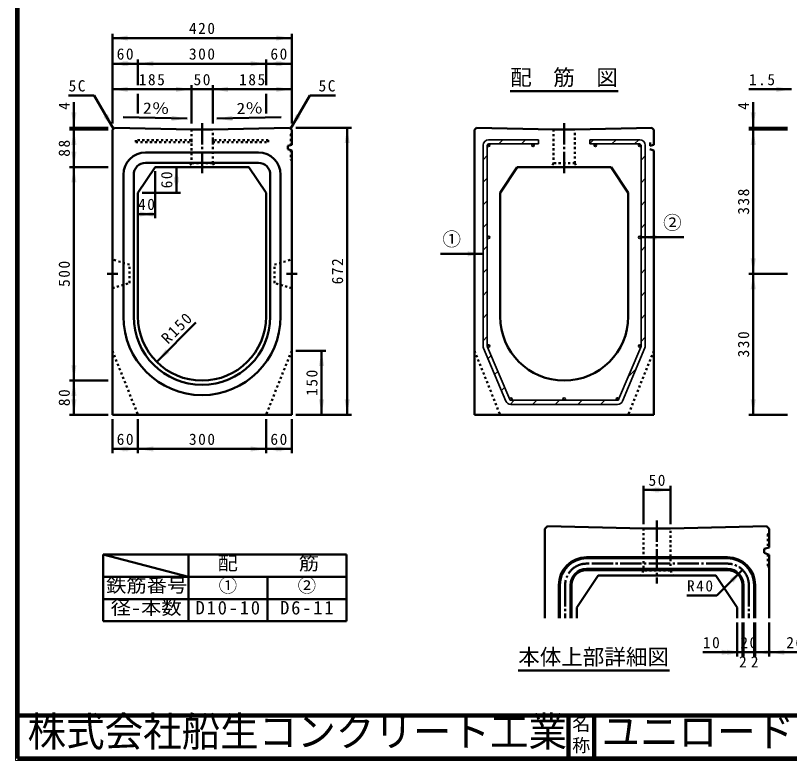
# Model space of a CAD drawing. Units: millimetres, scale not verified. Extents: x 100 to 4105, y 100 to 2870.
# Drawn here: x 100 to 1913, y 100 to 1844 of the extents above; entities that cross this region are included whole.
import ezdxf
from ezdxf.enums import TextEntityAlignment as Align

# ---------------------------------------------------------------- set-up
doc = ezdxf.new("R2010")
doc.units = ezdxf.units.MM
doc.header["$LTSCALE"] = 5
for name, pattern in [('USER1', [2.2, 1, -1.2]), ('USER2', [13.4, 10, -1.2, 1, -1.2]), ('USER3', [6.847826, 4.565218, -2.282608])]:
    doc.linetypes.add(name, pattern=pattern)
doc.layers.add('V-nasSTD', color=7, linetype='Continuous', lineweight=50)
doc.styles.add('ＭＳ ゴシック', font='')
doc.styles.get('ＭＳ ゴシック').set_extended_font_data('MS Gothic')

msp = doc.modelspace()

# ---------------------------------------------------------------- hatches: boundary and pattern name
at = {"layer": 'V-nasSTD'}
for points in [[(362.861, 1797.38), (326.861, 1791.38), (362.861, 1785.38)], [(710.861, 1785.38), (746.861, 1791.38), (710.861, 1797.38)], [(362.861, 1737.38), (326.861, 1731.38), (362.861, 1725.38)], [(350.861, 1725.38), (386.861, 1731.38), (350.861, 1737.38)], [(422.861, 1737.38), (386.861, 1731.38), (422.861, 1725.38)], [(650.861, 1725.38), (686.861, 1731.38), (650.861, 1737.38)], [(722.861, 1737.38), (686.861, 1731.38), (722.861, 1725.38)], [(710.861, 1725.38), (746.861, 1731.38), (710.861, 1737.38)], [(362.861, 1677.38), (326.861, 1671.38), (362.861, 1665.38)], [(475.861, 1665.38), (511.861, 1671.38), (475.861, 1677.38)], [(597.861, 1677.38), (561.861, 1671.38), (597.861, 1665.38)], [(710.861, 1665.38), (746.861, 1671.38), (710.861, 1677.38)], [(1881.814, 1677.38), (1917.814, 1671.38), (1881.814, 1665.38)], [(230.861, 1617.38), (236.861, 1581.38), (242.861, 1617.38)], [(1821.814, 1617.38), (1827.814, 1581.38), (1833.814, 1617.38)], [(316.557, 1613.057), (329.361, 1578.88), (306.165, 1607.057)], [(465.97, 1609.476), (501.832, 1602.7), (465.711, 1597.479)], [(607.751, 1609.476), (571.889, 1602.7), (608.011, 1597.479)], [(757.165, 1613.057), (744.361, 1578.88), (767.557, 1607.057)], [(242.861, 1541.38), (236.861, 1577.38), (230.861, 1541.38)], [(882.861, 1545.38), (876.861, 1581.38), (870.861, 1545.38)], [(1833.814, 1541.38), (1827.814, 1577.38), (1821.814, 1541.38)], [(230.861, 1525.38), (236.861, 1489.38), (242.861, 1525.38)], [(242.861, 1453.38), (236.861, 1489.38), (230.861, 1453.38)], [(482.861, 1453.38), (476.861, 1489.38), (470.861, 1453.38)], [(470.861, 1465.38), (476.861, 1429.38), (482.861, 1465.38)], [(422.861, 1385.38), (386.861, 1379.38), (422.861, 1373.38)], [(390.861, 1373.38), (426.861, 1379.38), (390.861, 1385.38)], [(1601.057, 1318.88), (1565.057, 1324.88), (1601.057, 1330.88)], [(1159.057, 1280.233), (1195.057, 1286.233), (1159.057, 1292.233)], [(1821.814, 1275.38), (1827.814, 1239.38), (1833.814, 1275.38)], [(1833.814, 1203.38), (1827.814, 1239.38), (1821.814, 1203.38)], [(452.008, 1063.013), (430.795, 1033.314), (460.493, 1054.528)], [(822.861, 1023.38), (816.861, 1059.38), (810.861, 1023.38)], [(230.861, 1025.38), (236.861, 989.38), (242.861, 1025.38)], [(242.861, 953.38), (236.861, 989.38), (230.861, 953.38)], [(230.861, 945.38), (236.861, 909.38), (242.861, 945.38)], [(810.861, 945.38), (816.861, 909.38), (822.861, 945.38)], [(870.861, 945.38), (876.861, 909.38), (882.861, 945.38)], [(1821.814, 945.38), (1827.814, 909.38), (1833.814, 945.38)], [(362.861, 835.38), (326.861, 829.38), (362.861, 823.38)], [(350.861, 823.38), (386.861, 829.38), (350.861, 835.38)], [(422.861, 835.38), (386.861, 829.38), (422.861, 823.38)], [(650.861, 823.38), (686.861, 829.38), (650.861, 835.38)], [(722.861, 835.38), (686.861, 829.38), (722.861, 823.38)], [(710.861, 823.38), (746.861, 829.38), (710.861, 835.38)], [(1607.193, 739.405), (1571.193, 733.405), (1607.193, 727.405)], [(1597.693, 727.405), (1633.693, 733.405), (1597.693, 739.405)], [(1781.586, 516.562), (1802.799, 546.261), (1773.1, 525.048)], [(1753.943, 347.405), (1789.943, 353.405), (1753.943, 359.405)], [(1766.443, 347.405), (1802.443, 353.405), (1766.443, 359.405)], [(1868.443, 359.405), (1832.443, 353.405), (1868.443, 347.405)], [(1900.943, 359.405), (1864.943, 353.405), (1900.943, 347.405)]]:
    msp.add_hatch(color=256, dxfattribs=at).paths.add_polyline_path(points)

# ---------------------------------------------------------------- linework, layer by layer
at = {"layer": 'V-nasSTD', "lineweight": 100}
for p, q in [((105, 2865), (105, 105)), ((105, 205), (4100, 205)), ((1395, 205), (1395, 105)), ((1455, 205), (1455, 105)), ((105, 105), (4100, 105))]:
    msp.add_line(p, q, dxfattribs=at)
at = {"layer": 'V-nasSTD'}
for p, q in [((326.861, 1591.38), (326.861, 1801.38)), ((746.861, 1591.38), (746.861, 1801.38)), ((326.861, 1791.38), (746.861, 1791.38)), ((386.861, 1681.38), (386.861, 1741.38)), ((686.861, 1681.38), (686.861, 1741.38)), ((326.861, 1731.38), (386.861, 1731.38)), ((386.861, 1731.38), (686.861, 1731.38)), ((686.861, 1731.38), (746.861, 1731.38)), ((326.861, 1671.38), (511.861, 1671.38)), ((511.861, 1591.38), (511.861, 1681.38)), ((511.861, 1671.38), (561.861, 1671.38)), ((561.861, 1591.38), (561.861, 1681.38)), ((561.861, 1671.38), (746.861, 1671.38)), ((1817.814, 1671.38), (1917.814, 1671.38)), ((284.361, 1656.823), (224.361, 1656.823)), ((284.361, 1656.823), (329.361, 1578.88)), ((386.861, 1660.981), (386.861, 1614.981)), ((686.861, 1660.981), (686.861, 1614.981)), ((789.361, 1656.823), (744.361, 1578.88)), ((789.361, 1656.823), (849.361, 1656.823)), ((1258.654, 1667.38), (1511.461, 1667.38)), ((236.861, 1641.38), (236.861, 1581.38)), ((1827.814, 1641.38), (1827.814, 1581.38)), ((501.832, 1602.7), (351.867, 1605.942)), ((571.889, 1602.7), (721.854, 1605.942)), ((316.861, 1581.38), (226.861, 1581.38)), ((316.861, 1577.38), (226.861, 1577.38)), ((236.861, 1577.38), (236.861, 1581.38)), ((236.861, 1489.38), (236.861, 1577.38)), ((331.861, 1581.38), (326.861, 1576.38)), ((511.861, 1577.38), (331.861, 1581.38)), ((511.861, 1577.38), (561.861, 1577.38)), ((561.861, 1577.38), (741.861, 1581.38)), ((741.861, 1581.38), (746.861, 1576.38)), ((756.861, 1581.38), (886.861, 1581.38)), ((876.861, 909.38), (876.861, 1581.38)), ((1180.057, 1581.38), (1175.057, 1576.38)), ((1360.057, 1577.38), (1180.057, 1581.38)), ((1360.057, 1577.38), (1410.057, 1577.38)), ((1410.057, 1577.38), (1590.057, 1581.38)), ((1590.057, 1581.38), (1595.057, 1576.38)), ((1907.814, 1581.38), (1817.814, 1581.38)), ((1907.814, 1577.38), (1817.814, 1577.38)), ((1827.814, 1577.38), (1827.814, 1581.38)), ((1827.814, 1239.38), (1827.814, 1577.38)), ((326.861, 909.38), (326.861, 1576.38)), ((746.861, 1576.38), (746.861, 1541.395)), ((1175.057, 909.38), (1175.057, 1576.38)), ((1595.057, 1541.395), (1595.057, 1576.38)), ((737.861, 1539.38), (746.861, 1541.395)), ((1586.057, 1539.38), (1595.057, 1541.395)), ((1586.074, 1538.88), (1586.074, 1546.88)), ((668.861, 1523.38), (404.861, 1523.38)), ((737.861, 1531.38), (737.861, 1539.38)), ((737.861, 1531.38), (746.861, 1528.022)), ((746.861, 909.38), (746.861, 1528.022)), ((1586.057, 1531.38), (1595.057, 1528.022)), ((1595.057, 909.38), (1595.057, 1528.022)), ((316.861, 1489.38), (226.861, 1489.38)), ((236.861, 989.38), (236.861, 1489.38)), ((426.861, 1489.38), (386.861, 1429.38)), ((668.861, 1499.38), (404.861, 1499.38)), ((426.861, 1489.38), (646.861, 1489.38)), ((476.861, 1429.38), (476.861, 1489.38)), ((646.861, 1489.38), (686.861, 1429.38)), ((1275.057, 1489.38), (1235.057, 1429.38)), ((1275.057, 1489.38), (1495.057, 1489.38)), ((1495.057, 1489.38), (1535.057, 1429.38)), ((352.861, 1471.38), (352.861, 1139.38)), ((376.861, 1471.38), (376.861, 1139.38)), ((426.861, 1479.38), (426.861, 1369.38)), ((696.861, 1139.38), (696.861, 1471.38)), ((720.861, 1139.38), (720.861, 1471.38)), ((386.861, 1429.38), (386.861, 1139.38)), ((396.861, 1429.38), (486.861, 1429.38)), ((686.861, 1429.38), (686.861, 1139.38)), ((1235.057, 1429.38), (1235.057, 1139.38)), ((1535.057, 1429.38), (1535.057, 1139.38)), ((386.861, 1379.38), (426.861, 1379.38)), ((1665.057, 1324.88), (1565.057, 1324.88)), ((1095.057, 1286.233), (1195.057, 1286.233)), ((1907.814, 1239.38), (1817.814, 1239.38)), ((1827.814, 909.38), (1827.814, 1239.38)), ((430.795, 1033.314), (522.719, 1125.238)), ((756.861, 1059.38), (826.861, 1059.38)), ((816.861, 909.38), (816.861, 1059.38)), ((316.861, 989.38), (226.861, 989.38)), ((236.861, 909.38), (236.861, 989.38)), ((316.861, 909.38), (226.861, 909.38)), ((326.861, 909.38), (746.861, 909.38)), ((756.861, 909.38), (886.861, 909.38)), ((1175.057, 909.38), (1595.057, 909.38)), ((1907.814, 909.38), (1817.814, 909.38)), ((326.861, 899.38), (326.861, 819.38)), ((386.861, 899.38), (386.861, 819.38)), ((686.861, 899.38), (686.861, 819.38)), ((746.861, 899.38), (746.861, 819.38)), ((326.861, 829.38), (386.861, 829.38)), ((386.861, 829.38), (686.861, 829.38)), ((686.861, 829.38), (746.861, 829.38)), ((1571.193, 653.405), (1571.193, 743.405)), ((1633.693, 653.405), (1633.693, 743.405)), ((1571.193, 733.405), (1633.693, 733.405)), ((1346.193, 648.405), (1339.943, 642.155)), ((1339.943, 642.155), (1339.943, 433.405)), ((1571.193, 643.405), (1346.193, 648.405)), ((1571.193, 643.405), (1633.693, 643.405)), ((1633.693, 643.405), (1858.693, 648.405)), ((1858.693, 648.405), (1864.943, 642.155)), ((1864.943, 598.424), (1864.943, 642.155)), ((1853.693, 595.905), (1864.943, 598.424)), ((305, 582), (305, 530)), ((505, 582), (305, 582)), ((305, 582), (505, 530)), ((505, 530), (505, 582)), ((690, 582), (505, 582)), ((875, 582), (690, 582)), ((875, 530), (875, 582)), ((1853.693, 585.905), (1853.693, 595.905)), ((1853.693, 585.905), (1864.943, 581.708)), ((1864.943, 581.708), (1864.943, 433.405)), ((1767.443, 575.905), (1437.443, 575.905)), ((1767.443, 573.405), (1437.443, 573.405)), ((1767.443, 548.405), (1437.443, 548.405)), ((1767.443, 545.905), (1437.443, 545.905)), ((1742.695, 486.157), (1802.799, 546.261)), ((305, 530), (305, 478)), ((505, 530), (305, 530)), ((505, 478), (505, 530)), ((505, 478), (505, 530)), ((505, 530), (505, 478)), ((690, 530), (505, 530)), ((690, 478), (690, 530)), ((690, 530), (875, 530)), ((690, 478), (690, 530)), ((690, 530), (690, 478)), ((875, 478), (875, 530)), ((875, 478), (875, 530)), ((875, 478), (875, 530)), ((875, 530), (875, 478)), ((1464.943, 533.405), (1414.943, 458.405)), ((1464.943, 533.405), (1739.943, 533.405)), ((1739.943, 533.405), (1789.943, 458.405)), ((1372.443, 510.905), (1372.443, 433.405)), ((1374.943, 510.905), (1374.943, 433.405)), ((1399.943, 510.905), (1399.943, 433.405)), ((1402.443, 510.905), (1402.443, 433.405)), ((1802.443, 433.405), (1802.443, 510.905)), ((1804.943, 510.905), (1804.943, 433.405)), ((1829.943, 510.905), (1829.943, 433.405)), ((1832.443, 433.405), (1832.443, 510.905)), ((305, 478), (305, 426)), ((505, 478), (305, 478)), ((505, 426), (505, 478)), ((505, 478), (690, 478)), ((505, 426), (505, 478)), ((505, 478), (505, 426)), ((690, 426), (690, 478)), ((690, 478), (875, 478)), ((690, 426), (690, 478)), ((690, 478), (690, 426)), ((875, 426), (875, 478)), ((875, 426), (875, 478)), ((875, 426), (875, 478)), ((875, 478), (875, 426)), ((1742.695, 486.157), (1672.695, 486.157)), ((1414.943, 458.405), (1414.943, 433.405)), ((1789.943, 458.405), (1789.943, 433.405)), ((305, 426), (505, 426)), ((505, 426), (690, 426)), ((690, 426), (875, 426)), ((1789.943, 423.405), (1789.943, 343.405)), ((1802.443, 423.405), (1802.443, 343.405)), ((1804.943, 423.405), (1804.943, 343.405)), ((1829.943, 423.405), (1829.943, 343.405)), ((1832.443, 423.405), (1832.443, 343.405)), ((1864.943, 423.405), (1864.943, 343.405)), ((1709.943, 353.405), (1789.943, 353.405)), ((1789.943, 353.405), (1802.443, 353.405)), ((1802.443, 353.405), (1804.943, 353.405)), ((1804.943, 353.405), (1829.943, 353.405)), ((1829.943, 353.405), (1832.443, 353.405)), ((1832.443, 353.405), (1864.943, 353.405)), ((1944.943, 353.405), (1864.943, 353.405)), ((1277.475, 310.571), (1631.485, 310.571))]:
    msp.add_line(p, q, dxfattribs=at)
at = {"layer": 'V-nasSTD', "linetype": 'USER1'}
for p, q in [((511.861, 1577.38), (511.861, 1498.38)), ((561.861, 1498.38), (561.861, 1577.38)), ((1360.057, 1577.38), (1360.057, 1498.38)), ((1410.057, 1498.38), (1410.057, 1577.38)), ((744.561, 1566.38), (746.861, 1568.68)), ((744.561, 1566.38), (744.561, 1540.88)), ((381.861, 1552.651), (381.861, 1547.651)), ((511.861, 1552.651), (381.861, 1552.651)), ((381.861, 1547.651), (511.861, 1547.651)), ((511.861, 1547.651), (511.861, 1552.651)), ((561.861, 1552.651), (561.861, 1547.651)), ((691.861, 1552.651), (561.861, 1552.651)), ((561.861, 1547.651), (691.861, 1547.651)), ((691.861, 1547.651), (691.861, 1552.651)), ((744.561, 1528.88), (744.561, 1506.38)), ((744.561, 1506.38), (746.861, 1504.08)), ((511.861, 1498.38), (506.665, 1489.38)), ((561.861, 1498.38), (511.861, 1498.38)), ((561.861, 1498.38), (567.057, 1489.38)), ((1360.057, 1498.38), (1354.861, 1489.38)), ((1410.057, 1498.38), (1360.057, 1498.38)), ((1410.057, 1498.38), (1415.254, 1489.38)), ((366.861, 1260.88), (326.861, 1272.88)), ((706.861, 1260.88), (746.861, 1272.88)), ((366.861, 1217.88), (366.861, 1260.88)), ((706.861, 1217.88), (706.861, 1260.88)), ((326.861, 1205.88), (366.861, 1217.88)), ((746.861, 1205.88), (706.861, 1217.88)), ((326.861, 1059.38), (386.861, 909.38)), ((746.861, 1059.38), (686.861, 909.38)), ((1175.057, 1059.38), (1235.057, 909.38)), ((1595.057, 1059.38), (1535.057, 909.38)), ((1571.193, 643.405), (1571.193, 544.655)), ((1633.693, 544.655), (1633.693, 643.405)), ((1862.068, 629.655), (1864.943, 632.53)), ((1862.068, 629.655), (1862.068, 597.78)), ((1862.068, 582.78), (1862.068, 554.655)), ((1571.193, 544.655), (1564.698, 533.405)), ((1633.693, 544.655), (1571.193, 544.655)), ((1633.693, 544.655), (1640.189, 533.405)), ((1862.068, 554.655), (1864.943, 551.78))]:
    msp.add_line(p, q, dxfattribs=at)
at = {"layer": 'V-nasSTD', "linetype": 'USER2'}
for p, q in [((536.861, 1592.38), (536.861, 1474.38)), ((1385.057, 1592.38), (1385.057, 1474.38)), ((339.361, 1239.38), (314.361, 1239.38)), ((734.361, 1239.38), (759.361, 1239.38)), ((1602.443, 662.155), (1602.443, 514.655)), ((1767.443, 560.905), (1437.443, 560.905)), ((1387.443, 510.905), (1387.443, 433.405)), ((1817.443, 510.905), (1817.443, 433.405))]:
    msp.add_line(p, q, dxfattribs=at)
at = {"layer": 'V-nasSTD', "lineweight": 35}
for p, q in [((1206.08, 1542.637), (1210.314, 1538.403)), ((1325.057, 1553.38), (1208.057, 1553.38)), ((1325.057, 1543.38), (1208.057, 1543.38)), ((1231.779, 1543.38), (1241.779, 1553.38)), ((1284.812, 1543.38), (1294.812, 1553.38)), ((1311.462, 1543.38), (1312.057, 1543.38)), ((1311.462, 1543.321), (1314.998, 1539.785)), ((1325.057, 1553.38), (1325.057, 1543.38)), ((1445.057, 1553.38), (1445.057, 1543.38)), ((1445.057, 1553.38), (1562.057, 1553.38)), ((1445.057, 1544.527), (1453.911, 1553.38)), ((1445.057, 1543.38), (1562.057, 1543.38)), ((1455.137, 1541.067), (1458.744, 1537.46)), ((1496.944, 1543.38), (1506.944, 1553.38)), ((1549.977, 1543.38), (1559.977, 1553.38)), ((1559.854, 1542.416), (1564.093, 1538.177)), ((1195.057, 1540.38), (1195.057, 1070.081)), ((1205.057, 1540.38), (1205.057, 1068.93)), ((1565.057, 1540.38), (1565.057, 1068.93)), ((1575.057, 1070.999), (1575.057, 1540.38)), ((1195.057, 1506.659), (1205.057, 1516.659)), ((1565.057, 1505.428), (1575.057, 1515.428)), ((1195.057, 1453.626), (1205.057, 1463.626)), ((1565.057, 1452.395), (1575.057, 1462.395)), ((1195.057, 1400.593), (1205.057, 1410.593)), ((1565.057, 1399.362), (1575.057, 1409.362)), ((1195.057, 1347.56), (1205.057, 1357.56)), ((1565.057, 1346.329), (1575.057, 1356.329)), ((1205.066, 1324.659), (1207.836, 1321.889)), ((1209.103, 1327.692), (1210.869, 1325.926)), ((1559.155, 1324.123), (1561.3, 1321.978)), ((1562.501, 1327.847), (1565.024, 1325.324)), ((1195.057, 1294.527), (1205.057, 1304.527)), ((1565.057, 1293.296), (1575.057, 1303.296)), ((1195.057, 1241.494), (1205.057, 1251.494)), ((1565.057, 1240.263), (1575.057, 1250.263)), ((1195.057, 1188.461), (1205.057, 1198.461)), ((1565.057, 1187.23), (1575.057, 1197.23)), ((1195.057, 1135.428), (1205.057, 1145.428)), ((1565.057, 1134.197), (1575.057, 1144.197)), ((1195.057, 1082.395), (1205.057, 1092.395)), ((1565.057, 1081.164), (1575.057, 1091.164)), ((1206.877, 1073.139), (1210.816, 1069.2)), ((1560.579, 1072.991), (1564.668, 1068.902)), ((1196.084, 1065.018), (1248.387, 941.318)), ((1257.582, 945.203), (1205.298, 1067.752)), ((1512.532, 945.203), (1564.817, 1067.752)), ((1574.043, 1065.966), (1521.708, 941.347)), ((1206.375, 1040.679), (1213.716, 1048.021)), ((1535.155, 998.229), (1553.156, 1016.229)), ((1222.135, 1003.406), (1229.576, 1010.848)), ((1237.895, 966.133), (1245.436, 973.674)), ((1258.334, 933.539), (1268.175, 943.38)), ((1259.951, 949.355), (1263.316, 945.989)), ((1260.342, 943.38), (1509.772, 943.38)), ((1311.208, 933.38), (1321.208, 943.38)), ((1364.241, 933.38), (1374.241, 943.38)), ((1382.205, 947.309), (1385.986, 943.528)), ((1385.986, 943.38), (1385.057, 943.38)), ((1417.274, 933.38), (1427.274, 943.38)), ((1470.307, 933.38), (1480.307, 943.38)), ((1507.995, 948.798), (1512.189, 944.603)), ((1260.361, 933.38), (1509.722, 933.38))]:
    msp.add_line(p, q, dxfattribs=at)
at = {"layer": 'V-nasSTD', "linetype": 'USER3'}
for p, q in [((326.861, 1272.88), (326.861, 1205.88)), ((746.861, 1272.88), (746.861, 1205.88))]:
    msp.add_line(p, q, dxfattribs=at)
at = {"layer": 'V-nasSTD', "lineweight": 13}
msp.add_lwpolyline([(100, 100), (100, 2870), (4105, 2870), (4105, 100)], close=True, dxfattribs=at)
at = {"layer": 'V-nasSTD', "lineweight": 35}
for centre in [(1208.057, 1540.38), (1312.057, 1540.38), (1458.057, 1540.38), (1562.057, 1540.38), (1208.057, 1324.88), (1562.057, 1324.88), (1208.057, 1070.38), (1562.057, 1070.38), (1260.342, 946.38), (1385.057, 946.38), (1509.772, 946.38)]:
    msp.add_circle(centre, 3, dxfattribs=at)
for centre, radius, start, end in [((1208.057, 1540.38), 13, 90, 180), ((1208.057, 1540.38), 3, 90, 180), ((1208.057, 1540.38), 3, 131.23207, 180), ((1208.057, 1540.38), 3, 90, 131.23207), ((1562.057, 1540.38), 13, 0, 90), ((1562.057, 1540.38), 3, 0, 90), ((1562.057, 1540.38), 3, 0, 90), ((1208.057, 1070.081), 13, 180, 202.91963), ((1562.057, 1070.999), 13, 337.21925, 0), ((1208.057, 1068.93), 3, 180, 203.10504), ((1562.057, 1068.93), 3, 336.89496, 0), ((1260.342, 946.38), 3, 203.10504, 270), ((1260.342, 946.38), 3, 203.10504, 270), ((1260.342, 946.38), 3, 203.10504, 270), ((1509.772, 946.38), 3, 270, 336.90127), ((1509.772, 946.38), 3, 270, 336.90127), ((1509.772, 946.38), 3, 270, 323.67738), ((1509.772, 946.38), 3, 323.67738, 336.90127), ((1260.361, 946.38), 13, 202.91963, 270), ((1509.722, 946.38), 13, 270, 337.21925)]:
    msp.add_arc(centre, radius, start, end, dxfattribs=at)
at = {"layer": 'V-nasSTD'}
for centre, radius, start, end in [((404.861, 1471.38), 52, 90, 180), ((668.861, 1471.38), 52, 0, 90), ((404.861, 1471.38), 28, 90, 180), ((668.861, 1471.38), 28, 0, 90), ((536.861, 1139.38), 184, 180, 270), ((536.861, 1139.38), 160, 180, 270), ((536.861, 1139.38), 150, 180, 270), ((536.861, 1139.38), 150, 270, 0), ((536.861, 1139.38), 184, 270, 0), ((536.861, 1139.38), 160, 270, 0), ((1385.057, 1139.38), 150, 180, 270), ((1385.057, 1139.38), 150, 270, 0), ((1437.443, 510.905), 65, 90, 180), ((1437.443, 510.905), 62.5, 90, 180), ((1767.443, 510.905), 65, 0, 90), ((1767.443, 510.905), 62.5, 0, 90), ((1437.443, 510.905), 37.5, 90, 180), ((1437.443, 510.905), 35, 90, 180), ((1767.443, 510.905), 37.5, 0, 90), ((1767.443, 510.905), 35, 0, 90)]:
    msp.add_arc(centre, radius, start, end, dxfattribs=at)
at = {"layer": 'V-nasSTD', "linetype": 'USER2'}
for centre, start, end in [((1437.443, 510.905), 90, 180), ((1767.443, 510.905), 0, 90)]:
    msp.add_arc(centre, 50, start, end, dxfattribs=at)

# ---------------------------------------------------------------- texts
at = {"layer": 'V-nasSTD', "style": 'ＭＳ ゴシック'}
for s, height, p in [('配\u3000筋\u3000図', 36.95, (1258.654, 1717.78)), ('②', 31.67, (1616.857, 1375.08)), ('①', 31.67, (1100.057, 1336.433)), ('①', 31.67, (575.9, 525.6)), ('②', 31.67, (760.9, 525.6)), ('本体上部詳細図', 36.95, (1277.475, 360.971)), ('2', 26.39, (1794.693, 344.405)), ('2', 26.39, (1822.193, 344.405)), ('名', 30.79, (1403.982, 200.999)), ('称', 30.79, (1403.976, 151.01))]:
    msp.add_text(s, height=height, dxfattribs=at).set_placement(p, align=Align.TOP_LEFT)
for p in [(200.861, 1623.38), (1791.814, 1623.38)]:
    msp.add_text('4', height=26.39, rotation=90, dxfattribs=at).set_placement(p, align=Align.TOP_LEFT)
at = {"layer": 'V-nasSTD', "style": 'ＭＳ ゴシック', "width": 1.15}
for rotation, p in [(358.761, (398.835, 1640.935)), (1.239, (617.3, 1639.69))]:
    msp.add_text('2％', height=26.39, rotation=rotation, dxfattribs=at).set_placement(p, align=Align.TOP_LEFT)
at = {"layer": 'V-nasSTD', "style": 'ＭＳ ゴシック'}
for s, height, width, p in [('配\u3000\u3000\u3000筋', 31.67, 1.1, (573.36, 577.6)), ('鉄筋番号', 31.67, 1.1, (312.12, 525.6)), ('径-本数', 31.67, 1.1, (322.92, 473.6)), ('株式会社船生コンクリート工業', 69.65, 0.95, (128.25, 202.5)), ('ユニロードⅡ ＶＳＧグレーチング埋込タイプ', 69.65, 0.95, (1472.5, 202.5))]:
    msp.add_text(s, height=height, dxfattribs=dict(at, width=width)).set_placement(p, align=Align.TOP_LEFT)
at = {"layer": 'V-nasSTD', "attachment_point": 1, "style": 'ＭＳ ゴシック'}
for s, insert, char_height in [('\\T1.2;420', (506.261, 1827.38), 26.39), ('\\T1.2;60', (337.061, 1767.38), 26.39), ('\\T1.2;300', (506.261, 1767.38), 26.39), ('\\T1.2;60', (697.061, 1767.38), 26.39), ('\\T1.2;185', (388.761, 1707.38), 26.39), ('\\T1.2;50', (517.061, 1707.38), 26.39), ('\\T1.2;185', (623.761, 1707.38), 26.39), ('\\T1.2;1.5', (1817.814, 1707.38), 26.39), ('\\T1.2;5C', (224.361, 1692.823), 26.39), ('\\T1.2;5C', (809.761, 1692.823), 26.39), ('\\T1.2;40', (387.061, 1415.38), 26.39), ('\\T1.2;60', (337.061, 865.38), 26.39), ('\\T1.2;300', (506.261, 865.38), 26.39), ('\\T1.2;60', (697.061, 865.38), 26.39), ('\\T1.2;50', (1582.643, 769.405), 26.39), ('\\T1.2;R40', (1672.695, 522.157), 26.39), ('\\T1.2;D10-10', (521.9, 473.6), 31.67), ('\\T1.2;D6-11', (719.86, 473.6), 31.67), ('\\T1.2;10', (1709.943, 389.405), 26.39), ('\\T1.2;20', (1797.643, 389.405), 26.39), ('\\T1.2;26', (1905.343, 389.405), 26.39)]:
    msp.add_mtext(s, dxfattribs=dict(at, insert=insert, char_height=char_height))
at = {"layer": 'V-nasSTD', "char_height": 26.39, "attachment_point": 1, "style": 'ＭＳ ゴシック'}
for s, insert, rotation in [('\\T1.2;88', (200.861, 1513.58), 90), ('\\T1.2;60', (440.861, 1439.58), 90), ('\\T1.2;338', (1791.814, 1377.78), 90), ('\\T1.2;672', (840.861, 1214.78), 90), ('\\T1.2;500', (200.861, 1208.78), 90), ('\\T1.2;R150', (438.714, 1092.146), 45), ('\\T1.2;330', (1791.814, 1043.78), 90), ('\\T1.2;150', (780.861, 953.78), 90), ('\\T1.2;80', (200.861, 929.58), 90)]:
    msp.add_mtext(s, dxfattribs=dict(at, insert=insert, rotation=rotation))

doc.saveas('drawing.dxf')
